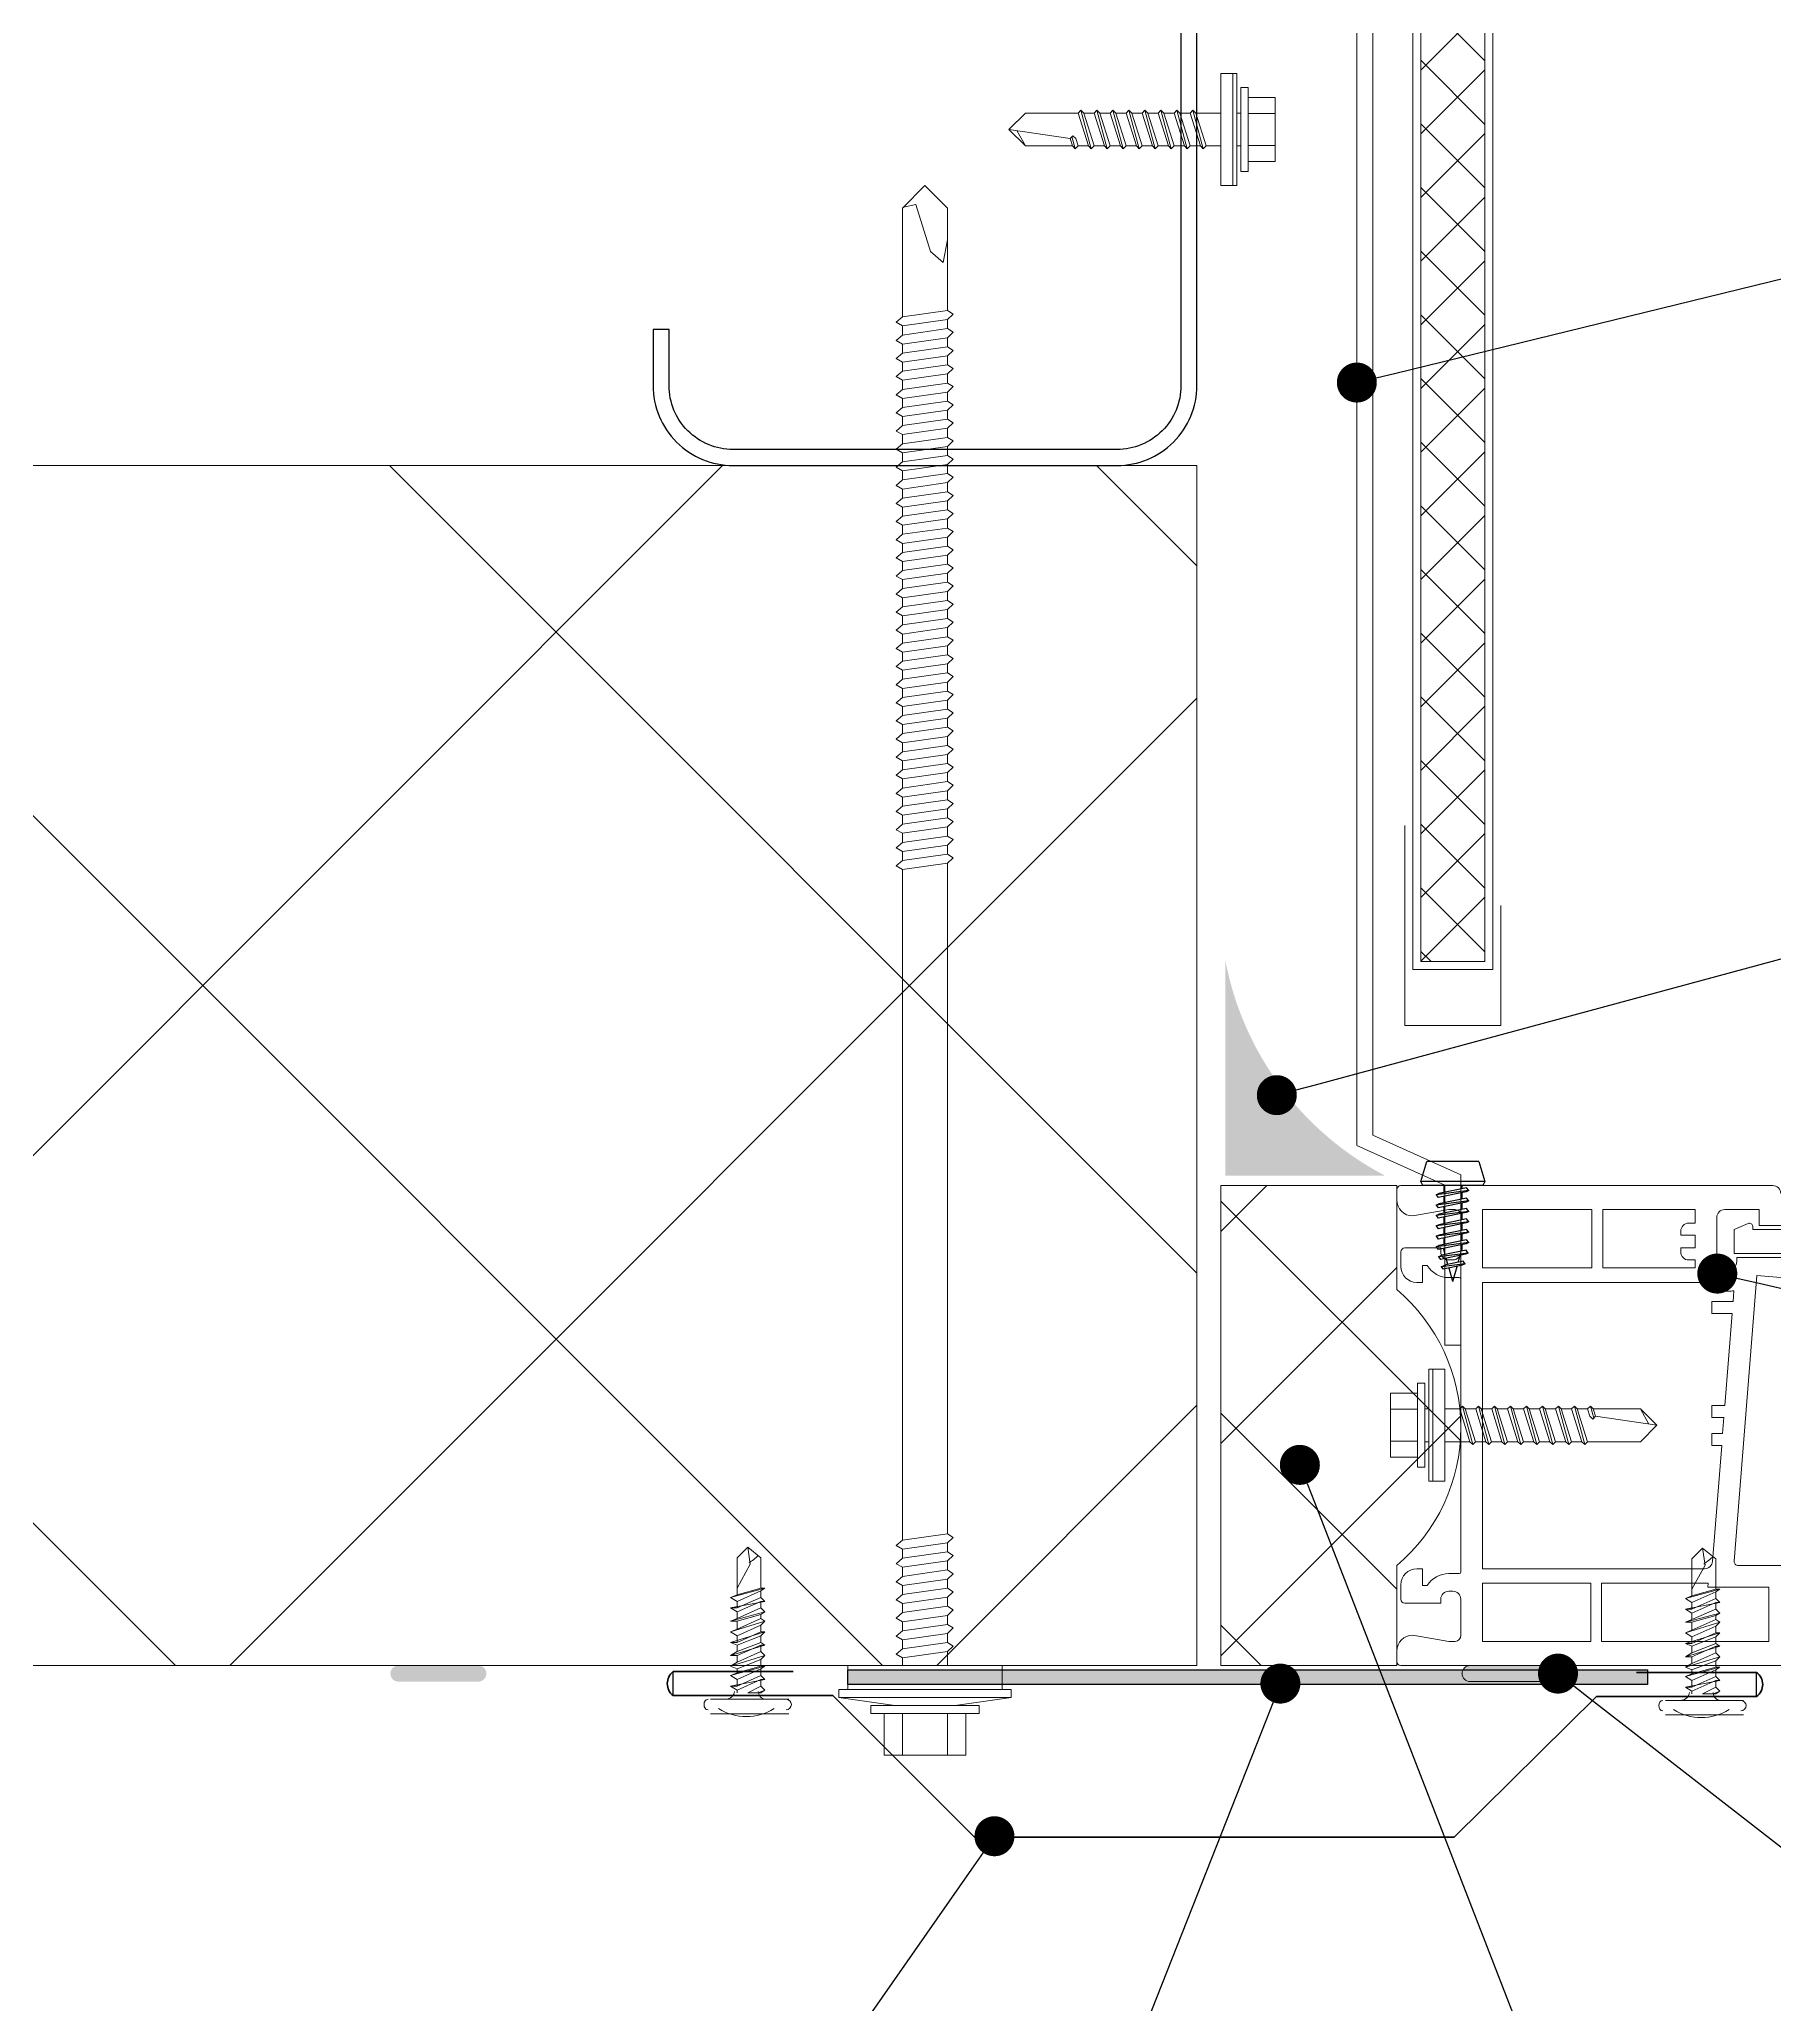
# Model space of a CAD drawing. Header units: millimetres. Extents: x -3689 to 2883575, y -702957 to -604547.
# Drawn here: x 2880672.8 to 2880889.8, y -672557.3 to -672311.7 of the extents above; entities that cross this region are included whole.
import ezdxf
from ezdxf import colors
from ezdxf.entities.mleader import LeaderData, LeaderLine
from ezdxf.math import Vec2, Vec3

# ---------------------------------------------------------------- set-up
doc = ezdxf.new("R2010")
doc.units = ezdxf.units.MM
doc.linetypes.add('DASHED2', pattern=[0.375, 0.25, -0.125])
for name, color, linetype in [('A-WALL-OPEN-TEXT-BRICK', 20, 'DASHED2'), ('A-WALL-PATT', 181, 'Continuous'), ('S-METL', 14, 'Continuous'), ('S-WALL-PATT', 181, 'Continuous')]:
    doc.layers.add(name, color=color, linetype=linetype)

# ---------------------------------------------------------------- blocks, each defined once
blk = doc.blocks.new('_Dot')
at = {"color": 0, "linetype": 'ByBlock', "lineweight": -2}
blk.add_line((-0.5, 0), (-1, 0), dxfattribs=at)
at = {"color": 0, "linetype": 'ByBlock', "const_width": 0.5}
blk.add_lwpolyline([(-0.25, 0, 1), (0.25, 0, 1)], format="xyb", close=True, dxfattribs=at)
blk = doc.blocks.new('PS1_160x68x17x2')
at = {"color": 0}
blk.add_lwpolyline([(-68, -63), (-68, -70, 0.414214), (-58, -80), (-10, -80, 0.414214), (0, -70), (0, 70, 0.414214), (-10, 80), (-58, 80, 0.414214), (-68, 70), (-68, 63), (-66, 63), (-66, 70, -0.414214), (-58, 78), (-10, 78, -0.414214), (-2, 70), (-2, -70, -0.414214), (-10, -78), (-58, -78, -0.414214), (-66, -70), (-66, -63)], format="xyb", close=True, dxfattribs=at)
blk = doc.blocks.new('scr_swp_150')
at = {"color": 0, "lineweight": 0, "ltscale": 10}
for p, q in [((-4, 10.76), (-5, 3.76)), ((-3, 10.76), (-4, 10.76)), ((-4, 10.76), (-4, -10.76)), ((-3, -10.76), (-3, 10.76)), ((0, 9.63), (-3, 9.63)), ((-3, 9.63), (-3, -9.63)), ((0, -9.63), (0, 9.63)), ((-6, 5.1), (-11.2, 5.1)), ((-11.2, 5.1), (-11.2, -5.1)), ((-5, 6.79), (-6, 6.79)), ((-6, 6.79), (-6, -6.79)), ((-6, -5.1), (-6, 5.1)), ((-5, -6.79), (-5, 6.79)), ((-6, 2.83), (-11.2, 2.83)), ((0.96, 2.83), (0, 2.83)), ((0.96, 2.83), (1.41, 3.62)), ((1.75, -2.83), (0.96, 2.83)), ((1.41, 3.62), (2.09, 2.83)), ((3.23, 2.83), (2.09, 2.83)), ((2.09, 2.83), (2.89, -2.83)), ((3.23, 2.83), (2.09, 2.83)), ((3.23, 2.83), (3.68, 3.62)), ((4.02, -2.83), (3.23, 2.83)), ((3.68, 3.62), (4.36, 2.83)), ((5.49, 2.83), (4.36, 2.83)), ((4.36, 2.83), (5.15, -2.83)), ((5.49, 2.83), (4.36, 2.83)), ((5.49, 2.83), (5.94, 3.62)), ((6.28, -2.83), (5.49, 2.83)), ((5.94, 3.62), (6.62, 2.83)), ((7.76, 2.83), (6.62, 2.83)), ((6.62, 2.83), (7.42, -2.83)), ((7.76, 2.83), (6.62, 2.83)), ((7.76, 2.83), (8.21, 3.62)), ((8.55, -2.83), (7.76, 2.83)), ((8.21, 3.62), (8.89, 2.83)), ((10.02, 2.83), (8.89, 2.83)), ((8.89, 2.83), (9.68, -2.83)), ((10.02, 2.83), (8.89, 2.83)), ((10.02, 2.83), (10.47, 3.62)), ((10.81, -2.83), (10.02, 2.83)), ((10.47, 3.62), (11.15, 2.83)), ((12.29, 2.83), (11.15, 2.83)), ((11.15, 2.83), (11.95, -2.83)), ((12.29, 2.83), (11.15, 2.83)), ((12.29, 2.83), (12.74, 3.62)), ((13.08, -2.83), (12.29, 2.83)), ((12.74, 3.62), (13.42, 2.83)), ((14.55, 2.83), (13.42, 2.83)), ((13.42, 2.83), (14.21, -2.83)), ((14.55, 2.83), (13.42, 2.83)), ((14.55, 2.83), (15, 3.62)), ((15.34, -2.83), (14.55, 2.83)), ((15, 3.62), (15.68, 2.83)), ((99.5, 2.83), (15.68, 2.83)), ((15.68, 2.83), (16.48, -2.83)), ((16.81, 2.83), (15.68, 2.83)), ((99.5, 2.83), (99.95, 3.62)), ((100.29, -2.83), (99.5, 2.83)), ((99.95, 3.62), (100.63, 2.83)), ((100.63, 2.83), (101.43, -2.83)), ((101.77, 2.83), (100.63, 2.83)), ((101.77, 2.83), (102.22, 3.62)), ((102.56, -2.83), (101.77, 2.83)), ((102.22, 3.62), (102.9, 2.83)), ((102.9, 2.83), (103.69, -2.83)), ((104.03, 2.83), (102.9, 2.83)), ((104.03, 2.83), (104.48, 3.62)), ((104.82, -2.83), (104.03, 2.83)), ((104.48, 3.62), (105.16, 2.83)), ((105.16, 2.83), (105.96, -2.83)), ((106.3, 2.83), (105.16, 2.83)), ((106.3, 2.83), (106.75, 3.62)), ((107.09, -2.83), (106.3, 2.83)), ((106.75, 3.62), (107.43, 2.83)), ((107.43, 2.83), (108.22, -2.83)), ((108.56, 2.83), (107.43, 2.83)), ((108.56, 2.83), (109.01, 3.62)), ((109.35, -2.83), (108.56, 2.83)), ((109.01, 3.62), (109.69, 2.83)), ((109.69, 2.83), (110.49, -2.83)), ((110.83, 2.83), (109.69, 2.83)), ((110.83, 2.83), (111.28, 3.62)), ((111.62, -2.83), (110.83, 2.83)), ((111.28, 3.62), (111.96, 2.83)), ((111.96, 2.83), (112.75, -2.83)), ((113.09, 2.83), (111.96, 2.83)), ((113.09, 2.83), (113.54, 3.62)), ((113.88, -2.83), (113.09, 2.83)), ((113.54, 3.62), (114.22, 2.83)), ((114.22, 2.83), (115.02, -2.83)), ((115.35, 2.83), (114.22, 2.83)), ((115.35, 2.83), (115.81, 3.62)), ((116.15, -2.83), (115.35, 2.83)), ((115.81, 3.62), (116.49, 2.83)), ((116.49, 2.83), (117.28, -2.83)), ((117.62, 2.83), (116.49, 2.83)), ((117.62, 2.83), (118.07, 3.62)), ((118.41, -2.83), (117.62, 2.83)), ((118.07, 3.62), (118.75, 2.83)), ((118.75, 2.83), (119.54, -2.83)), ((119.88, 2.83), (118.75, 2.83)), ((119.88, 2.83), (120.34, 3.62)), ((120.68, -2.83), (119.88, 2.83)), ((120.34, 3.62), (121.02, 2.83)), ((121.02, 2.83), (121.81, -2.83)), ((122.15, 2.83), (121.02, 2.83)), ((122.15, 2.83), (122.6, 3.62)), ((122.94, -2.83), (122.15, 2.83)), ((122.6, 3.62), (123.28, 2.83)), ((123.28, 2.83), (124.07, -2.83)), ((124.41, 2.83), (123.28, 2.83)), ((124.41, 2.83), (124.87, 3.62)), ((125.21, -2.83), (124.41, 2.83)), ((124.87, 3.62), (125.55, 2.83)), ((125.55, 2.83), (126.34, -2.83)), ((126.68, 2.83), (125.55, 2.83)), ((126.68, 2.83), (127.13, 3.62)), ((127.47, -2.83), (126.68, 2.83)), ((127.13, 3.62), (127.81, 2.83)), ((127.81, 2.83), (128.6, -2.83)), ((128.94, 2.83), (127.81, 2.83)), ((128.94, 2.83), (129.4, 3.62)), ((129.74, -2.83), (128.94, 2.83)), ((129.4, 3.62), (130.08, 2.83)), ((130.08, 2.83), (130.87, -2.83)), ((131.21, 2.83), (130.08, 2.83)), ((131.21, 2.83), (131.66, 3.62)), ((132, -2.83), (131.21, 2.83)), ((131.66, 3.62), (132.34, 2.83)), ((132.34, 2.83), (133.13, -2.83)), ((133.47, 2.83), (132.34, 2.83)), ((133.47, 2.83), (133.93, 3.62)), ((134.27, -2.83), (133.47, 2.83)), ((133.93, 3.62), (134.61, 2.83)), ((134.61, 2.83), (135.4, -2.83)), ((135.74, 2.83), (134.61, 2.83)), ((135.74, 2.83), (136.19, 3.62)), ((136.53, -2.83), (135.74, 2.83)), ((136.19, 3.62), (136.87, 2.83)), ((136.87, 2.83), (137.66, -2.83)), ((138, 2.83), (136.87, 2.83)), ((138, 2.83), (138.46, 3.62)), ((138.8, -2.83), (138, 2.83)), ((138.46, 3.62), (139.14, 2.83)), ((139.14, 2.83), (139.93, -2.83)), ((140.27, 2.83), (139.14, 2.83)), ((140.27, 2.83), (140.72, 3.62)), ((141.06, -2.83), (140.27, 2.83)), ((140.72, 3.62), (141.4, 2.83)), ((141.4, 2.83), (142.19, -2.83)), ((142.53, 2.83), (141.4, 2.83)), ((142.53, 2.83), (142.99, 3.62)), ((143.33, -2.83), (142.53, 2.83)), ((142.99, 3.62), (143.67, 2.83)), ((143.67, 2.83), (144.46, -2.83)), ((144.8, 2.83), (143.67, 2.83)), ((144.8, 2.83), (145.25, 3.62)), ((145.59, -2.83), (144.8, 2.83)), ((145.25, 3.62), (145.93, 2.83)), ((145.93, 2.83), (146.72, -2.83)), ((147.06, 2.83), (145.93, 2.83)), ((147.06, 2.83), (147.52, 3.62)), ((147.86, -2.83), (147.06, 2.83)), ((147.52, 3.62), (148.2, 2.83)), ((148.2, 2.83), (148.99, -2.83)), ((149.33, 2.83), (148.2, 2.83)), ((149.33, 2.83), (149.78, 3.62)), ((150.12, -2.83), (149.33, 2.83)), ((149.78, 3.62), (150.46, 2.83)), ((150.46, 2.83), (151.25, -2.83)), ((151.59, 2.83), (150.46, 2.83)), ((151.59, 2.83), (152.05, 3.62)), ((152.39, -2.83), (151.59, 2.83)), ((152.05, 3.62), (152.73, 2.83)), ((152.73, 2.83), (153.52, -2.83)), ((153.86, 2.83), (152.73, 2.83)), ((153.86, 2.83), (154.31, 3.62)), ((154.65, -2.83), (153.86, 2.83)), ((154.31, 3.62), (154.99, 2.83)), ((154.99, 2.83), (155.78, -2.83)), ((156.12, 2.83), (154.99, 2.83)), ((156.12, 2.83), (156.58, 3.62)), ((156.92, -2.83), (156.12, 2.83)), ((156.58, 3.62), (157.26, 2.83)), ((157.26, 2.83), (158.05, -2.83)), ((158.39, 2.83), (157.26, 2.83)), ((158.39, 2.83), (158.84, 3.62)), ((159.18, -2.83), (158.39, 2.83)), ((158.84, 3.62), (159.52, 2.83)), ((159.52, 2.83), (160.31, -2.83)), ((160.65, 2.83), (159.52, 2.83)), ((160.65, 2.83), (161.11, 3.62)), ((161.45, -2.83), (160.65, 2.83)), ((161.11, 3.62), (161.78, 2.83)), ((161.78, 2.83), (162.58, -2.83)), ((162.92, 2.83), (161.78, 2.83)), ((162.92, 2.83), (163.37, 3.62)), ((163.71, -2.83), (162.92, 2.83)), ((163.37, 3.62), (164.05, 2.83)), ((164.05, 2.83), (164.84, -2.83)), ((165.18, 2.83), (164.05, 2.83)), ((165.18, 2.83), (165.64, 3.62)), ((165.98, -2.83), (165.18, 2.83)), ((165.64, 3.62), (166.31, 2.83)), ((166.31, 2.83), (167.11, -2.83)), ((167.45, 2.83), (166.31, 2.83)), ((167.45, 2.83), (167.9, 3.62)), ((168.24, -2.83), (167.45, 2.83)), ((167.9, 3.62), (168.58, 2.83)), ((168.58, 2.83), (182.17, 2.83)), ((168.58, 2.83), (169.37, -2.83)), ((182.17, 2.83), (185, 0)), ((182.62, 1.13), (182.31, 2.69)), ((176.73, -0.68), (182.62, 1.13)), ((185, 0), (182.17, -2.83)), ((175.37, -2.26), (176.73, -0.68)), ((178.21, -2.83), (175.37, -2.26)), ((-6, -2.83), (-11.2, -2.83)), ((-5, -3.76), (-4, -10.76)), ((1.75, -2.83), (0, -2.83)), ((2.43, -3.51), (1.75, -2.83)), ((2.89, -2.83), (2.43, -3.51)), ((4.02, -2.83), (2.89, -2.83)), ((4.02, -2.83), (2.89, -2.83)), ((4.7, -3.51), (4.02, -2.83)), ((5.15, -2.83), (4.7, -3.51)), ((6.28, -2.83), (5.15, -2.83)), ((6.28, -2.83), (5.15, -2.83)), ((6.96, -3.51), (6.28, -2.83)), ((7.42, -2.83), (6.96, -3.51)), ((8.55, -2.83), (7.42, -2.83)), ((8.55, -2.83), (7.42, -2.83)), ((9.23, -3.51), (8.55, -2.83)), ((9.68, -2.83), (9.23, -3.51)), ((10.81, -2.83), (9.68, -2.83)), ((10.81, -2.83), (9.68, -2.83)), ((11.49, -3.51), (10.81, -2.83)), ((11.95, -2.83), (11.49, -3.51)), ((13.08, -2.83), (11.95, -2.83)), ((13.08, -2.83), (11.95, -2.83)), ((13.76, -3.51), (13.08, -2.83)), ((14.21, -2.83), (13.76, -3.51)), ((15.34, -2.83), (14.21, -2.83)), ((15.34, -2.83), (14.21, -2.83)), ((16.02, -3.51), (15.34, -2.83)), ((16.48, -2.83), (16.02, -3.51)), ((100.29, -2.83), (16.48, -2.83)), ((100.97, -3.51), (100.29, -2.83)), ((101.43, -2.83), (100.97, -3.51)), ((102.56, -2.83), (101.43, -2.83)), ((103.24, -3.51), (102.56, -2.83)), ((103.69, -2.83), (103.24, -3.51)), ((104.82, -2.83), (103.69, -2.83)), ((105.5, -3.51), (104.82, -2.83)), ((105.96, -2.83), (105.5, -3.51)), ((107.09, -2.83), (105.96, -2.83)), ((107.77, -3.51), (107.09, -2.83)), ((108.22, -2.83), (107.77, -3.51)), ((109.35, -2.83), (108.22, -2.83)), ((110.03, -3.51), (109.35, -2.83)), ((110.49, -2.83), (110.03, -3.51)), ((111.62, -2.83), (110.49, -2.83)), ((112.3, -3.51), (111.62, -2.83)), ((112.75, -2.83), (112.3, -3.51)), ((113.88, -2.83), (112.75, -2.83)), ((114.56, -3.51), (113.88, -2.83)), ((115.02, -2.83), (114.56, -3.51)), ((116.15, -2.83), (115.02, -2.83)), ((116.83, -3.51), (116.15, -2.83)), ((117.28, -2.83), (116.83, -3.51)), ((118.41, -2.83), (117.28, -2.83)), ((119.09, -3.51), (118.41, -2.83)), ((119.54, -2.83), (119.09, -3.51)), ((120.68, -2.83), (119.54, -2.83)), ((121.36, -3.51), (120.68, -2.83)), ((121.81, -2.83), (121.36, -3.51)), ((122.94, -2.83), (121.81, -2.83)), ((123.62, -3.51), (122.94, -2.83)), ((124.07, -2.83), (123.62, -3.51)), ((125.21, -2.83), (124.07, -2.83)), ((125.89, -3.51), (125.21, -2.83)), ((126.34, -2.83), (125.89, -3.51)), ((127.47, -2.83), (126.34, -2.83)), ((128.15, -3.51), (127.47, -2.83)), ((128.6, -2.83), (128.15, -3.51)), ((129.74, -2.83), (128.6, -2.83)), ((130.42, -3.51), (129.74, -2.83)), ((130.87, -2.83), (130.42, -3.51)), ((132, -2.83), (130.87, -2.83)), ((132.68, -3.51), (132, -2.83)), ((133.13, -2.83), (132.68, -3.51)), ((134.27, -2.83), (133.13, -2.83)), ((134.95, -3.51), (134.27, -2.83)), ((135.4, -2.83), (134.95, -3.51)), ((136.53, -2.83), (135.4, -2.83)), ((137.21, -3.51), (136.53, -2.83)), ((137.66, -2.83), (137.21, -3.51)), ((138.8, -2.83), (137.66, -2.83)), ((139.48, -3.51), (138.8, -2.83)), ((139.93, -2.83), (139.48, -3.51)), ((141.06, -2.83), (139.93, -2.83)), ((141.74, -3.51), (141.06, -2.83)), ((142.19, -2.83), (141.74, -3.51)), ((143.33, -2.83), (142.19, -2.83)), ((144.01, -3.51), (143.33, -2.83)), ((144.46, -2.83), (144.01, -3.51)), ((145.59, -2.83), (144.46, -2.83)), ((146.27, -3.51), (145.59, -2.83)), ((146.72, -2.83), (146.27, -3.51)), ((147.86, -2.83), (146.72, -2.83)), ((148.54, -3.51), (147.86, -2.83)), ((148.99, -2.83), (148.54, -3.51)), ((150.12, -2.83), (148.99, -2.83)), ((150.8, -3.51), (150.12, -2.83)), ((151.25, -2.83), (150.8, -3.51)), ((152.39, -2.83), (151.25, -2.83)), ((153.07, -3.51), (152.39, -2.83)), ((153.52, -2.83), (153.07, -3.51)), ((154.65, -2.83), (153.52, -2.83)), ((155.33, -3.51), (154.65, -2.83)), ((155.78, -2.83), (155.33, -3.51)), ((156.92, -2.83), (155.78, -2.83)), ((157.59, -3.51), (156.92, -2.83)), ((158.05, -2.83), (157.59, -3.51)), ((159.18, -2.83), (158.05, -2.83)), ((159.86, -3.51), (159.18, -2.83)), ((160.31, -2.83), (159.86, -3.51)), ((161.45, -2.83), (160.31, -2.83)), ((162.12, -3.51), (161.45, -2.83)), ((162.58, -2.83), (162.12, -3.51)), ((163.71, -2.83), (162.58, -2.83)), ((164.39, -3.51), (163.71, -2.83)), ((164.84, -2.83), (164.39, -3.51)), ((165.98, -2.83), (164.84, -2.83)), ((166.65, -3.51), (165.98, -2.83)), ((167.11, -2.83), (166.65, -3.51)), ((168.24, -2.83), (167.11, -2.83)), ((168.92, -3.51), (168.24, -2.83)), ((169.37, -2.83), (168.92, -3.51)), ((182.17, -2.83), (169.37, -2.83)), ((-11.2, -5.1), (-6, -5.1)), ((-6, -6.79), (-5, -6.79)), ((-3, -9.63), (0, -9.63)), ((-4, -10.76), (-3, -10.76))]:
    blk.add_line(p, q, dxfattribs=at)
blk = doc.blocks.new('29-4.8-drill')
at = {"color": 0, "lineweight": 0, "ltscale": 100}
for p, q in [((-3.4, 5.25), (-2.5, 5.25)), ((-3.4, -5.25), (-3.4, 5.25)), ((-2.5, 5.25), (-2.5, -5.25)), ((-2, 7), (-1.5, 7)), ((-2, -7), (-2, 7)), ((-1.5, 7), (-1.5, -7)), ((-1.5, 7), (0, 7)), ((-1.5, -7), (-1.5, 7)), ((0, 7), (0, -7)), ((-6.8, 4), (-3.4, 4)), ((-6.8, -4), (-6.8, 4)), ((-3.4, 4), (-3.4, -4)), ((-6.8, 2), (-3.4, 2)), ((-2.5, -2.05), (-2.5, 2.05)), ((-2.5, 2.05), (-2, 2.05)), ((0, 2.05), (1.86, 2.05)), ((2.21, 2.4), (1.86, 2.05)), ((1.86, 2.05), (3.15, -2.05)), ((2.21, 2.4), (3.5, -2.4)), ((2.21, 2.4), (2.56, 2.05)), ((2.56, 2.05), (3.86, 2.05)), ((2.56, 2.05), (3.85, -2.05)), ((4.21, 2.4), (3.86, 2.05)), ((3.86, 2.05), (5.15, -2.05)), ((4.21, 2.4), (5.5, -2.4)), ((4.21, 2.4), (4.56, 2.05)), ((4.56, 2.05), (5.86, 2.05)), ((4.56, 2.05), (5.85, -2.05)), ((6.21, 2.4), (5.86, 2.05)), ((5.86, 2.05), (7.15, -2.05)), ((6.21, 2.4), (7.5, -2.4)), ((6.21, 2.4), (6.56, 2.05)), ((6.56, 2.05), (7.86, 2.05)), ((6.56, 2.05), (7.85, -2.05)), ((8.21, 2.4), (7.86, 2.05)), ((7.86, 2.05), (9.15, -2.05)), ((8.21, 2.4), (9.5, -2.4)), ((8.21, 2.4), (8.56, 2.05)), ((8.56, 2.05), (9.86, 2.05)), ((8.56, 2.05), (9.85, -2.05)), ((10.21, 2.4), (9.86, 2.05)), ((9.86, 2.05), (11.15, -2.05)), ((10.21, 2.4), (11.5, -2.4)), ((10.21, 2.4), (10.56, 2.05)), ((10.56, 2.05), (11.86, 2.05)), ((10.56, 2.05), (11.85, -2.05)), ((12.21, 2.4), (11.86, 2.05)), ((11.86, 2.05), (13.15, -2.05)), ((12.21, 2.4), (13.5, -2.4)), ((12.21, 2.4), (12.56, 2.05)), ((12.56, 2.05), (13.86, 2.05)), ((12.56, 2.05), (13.85, -2.05)), ((14.21, 2.4), (13.86, 2.05)), ((13.86, 2.05), (15.15, -2.05)), ((14.21, 2.4), (15.5, -2.4)), ((14.21, 2.4), (14.56, 2.05)), ((14.56, 2.05), (15.86, 2.05)), ((14.56, 2.05), (15.85, -2.05)), ((16.21, 2.4), (15.86, 2.05)), ((15.86, 2.05), (17.15, -2.05)), ((16.21, 2.4), (17.5, -2.4)), ((16.21, 2.4), (16.56, 2.05)), ((16.56, 2.05), (17.86, 2.05)), ((16.56, 2.05), (17.85, -2.05)), ((18.21, 2.4), (17.86, 2.05)), ((17.86, 2.05), (18.15, 1.13)), ((18.5, 0.78), (18.15, 1.13)), ((18.21, 2.4), (18.62, 0.89)), ((18.21, 2.4), (18.56, 2.05)), ((18.5, 0.78), (18.85, 1.13)), ((18.56, 2.05), (24.45, 2.05)), ((18.56, 2.05), (18.85, 1.13)), ((18.85, 1.13), (26.5, 0)), ((26.5, 0), (24.45, 2.05)), ((24.45, 2.05), (25.52, 0.14)), ((-6.8, -2), (-3.4, -2)), ((-2, -2.05), (-2.5, -2.05)), ((3.15, -2.05), (0, -2.05)), ((3.5, -2.4), (3.15, -2.05)), ((3.5, -2.4), (3.85, -2.05)), ((5.15, -2.05), (3.85, -2.05)), ((5.5, -2.4), (5.15, -2.05)), ((5.5, -2.4), (5.85, -2.05)), ((7.15, -2.05), (5.85, -2.05)), ((7.5, -2.4), (7.15, -2.05)), ((7.5, -2.4), (7.85, -2.05)), ((9.15, -2.05), (7.85, -2.05)), ((9.5, -2.4), (9.15, -2.05)), ((9.5, -2.4), (9.85, -2.05)), ((11.15, -2.05), (9.85, -2.05)), ((11.5, -2.4), (11.15, -2.05)), ((11.5, -2.4), (11.85, -2.05)), ((13.15, -2.05), (11.85, -2.05)), ((13.5, -2.4), (13.15, -2.05)), ((13.5, -2.4), (13.85, -2.05)), ((15.15, -2.05), (13.85, -2.05)), ((15.5, -2.4), (15.15, -2.05)), ((15.5, -2.4), (15.85, -2.05)), ((17.15, -2.05), (15.85, -2.05)), ((17.5, -2.4), (17.15, -2.05)), ((17.5, -2.4), (17.85, -2.05)), ((24.45, -2.05), (17.85, -2.05)), ((26.5, 0), (24.45, -2.05)), ((-3.4, -4), (-6.8, -4)), ((-2.5, -5.25), (-3.4, -5.25)), ((-1.5, -7), (-2, -7)), ((0, -7), (-1.5, -7))]:
    blk.add_line(p, q, dxfattribs=at)
blk = doc.blocks.new('LN9')
at = {"color": 0}
for p, q in [((0, 3.25), (2.5, 3.999999)), ((0, 3.25), (0, -3.25)), ((2.5, 4), (2.5, -4)), ((2.5, 4), (3, 3.75)), ((3, 3.75), (3, -3.75)), ((3, 1.124999), (3.400093, 1.124999)), ((3.626704, 2), (3.276088, 1.725193)), ((3.276088, 1.725192), (3.995472, -1.756669)), ((3.626703, 1.999999), (3.769343, 1.665405)), ((3.626704, 1.999999), (4.138113, -2.091264)), ((3.769343, 1.665404), (4.488727, -1.816458)), ((3.880995, 1.124999), (4.700092, 1.124999)), ((4.576087, 1.725192), (5.295471, -1.756668)), ((4.926703, 2), (4.576088, 1.725193)), ((4.926703, 1.999999), (5.069342, 1.665404)), ((4.926704, 1.999998), (5.438113, -2.091264)), ((5.069342, 1.665404), (5.788726, -1.816457)), ((5.180994, 1.124999), (6.000092, 1.124999)), ((5.876086, 1.725192), (6.59547, -1.756668)), ((6.226703, 2), (5.876088, 1.725193)), ((6.226703, 1.999999), (6.369342, 1.665404)), ((6.226704, 1.999997), (6.738112, -2.091264)), ((6.369341, 1.665404), (7.088725, -1.816457)), ((6.480993, 1.124999), (7.300091, 1.124999)), ((7.176086, 1.725191), (7.89547, -1.756667)), ((7.526703, 2.000001), (7.176088, 1.725193)), ((7.526703, 1.999999), (7.669342, 1.665404)), ((7.526703, 1.999996), (8.038112, -2.091264)), ((7.66934, 1.665403), (8.388724, -1.816457)), ((7.780993, 1.124999), (8.60009, 1.124999)), ((8.476085, 1.725191), (9.195469, -1.756667)), ((8.826703, 2.000001), (8.476088, 1.725194)), ((8.826702, 2), (8.969342, 1.665405)), ((8.826703, 1.999996), (9.338111, -2.091264)), ((8.96934, 1.665403), (9.688723, -1.816456)), ((9.080992, 1.124999), (9.90009, 1.124999)), ((9.776084, 1.725191), (10.495468, -1.756666)), ((10.126703, 2.000001), (9.776088, 1.725194)), ((10.126702, 2), (10.269341, 1.665405)), ((10.126703, 1.999996), (10.638111, -2.091264)), ((10.269339, 1.665403), (10.988723, -1.816456)), ((10.380991, 1.124999), (11, 1.124999)), ((11.212433, 1.065252), (10.999999, 1.124999)), ((11.434487, 1.937717), (11.088243, 1.666336)), ((11.088243, 1.666337), (11.71466, -1.365558)), ((11.434487, 1.937716), (11.902465, -1.806097)), ((11.434489, 1.937713), (11.586981, 1.580008)), ((11.586982, 1.580008), (12.233047, -1.546987)), ((12.592634, 0.677071), (11.723002, 0.921655)), ((12.462226, 1.308252), (12.914576, -0.881149)), ((12.781856, 1.558772), (12.462227, 1.308251)), ((12.781854, 1.558773), (12.994357, 1.060298)), ((12.781855, 1.55877), (13.158313, -1.45289)), ((12.994358, 1.060298), (13.464089, -1.213228)), ((14.999999, 0), (13.103203, 0.533473)), ((14.999999, 0), (13.311537, -0.474879)), ((3, -1.125), (3.864964, -1.125)), ((4.138112, -2.091265), (3.995472, -1.756669)), ((4.138112, -2.091265), (4.488728, -1.816457)), ((4.345865, -1.125), (5.164963, -1.125)), ((5.438112, -2.091264), (5.295472, -1.756668)), ((5.438111, -2.091264), (5.788727, -1.816457)), ((5.645864, -1.125), (6.464962, -1.125)), ((6.738112, -2.091264), (6.595472, -1.756668)), ((6.73811, -2.091264), (7.088726, -1.816456)), ((6.945864, -1.125), (7.764961, -1.125)), ((8.038111, -2.091264), (7.895471, -1.756668)), ((8.038109, -2.091263), (8.388725, -1.816456)), ((8.245863, -1.125), (9.06496, -1.125)), ((9.338111, -2.091263), (9.195471, -1.756667)), ((9.338108, -2.091263), (9.688724, -1.816455)), ((9.545862, -1.125), (10.364961, -1.125)), ((10.63811, -2.091263), (10.49547, -1.756667)), ((10.638108, -2.091262), (10.988724, -1.816455)), ((10.845861, -1.125), (10.999995, -1.125)), ((11.628441, -0.94825), (10.999995, -1.125)), ((11.902464, -1.806095), (11.714661, -1.365558)), ((11.90246, -1.806096), (12.233045, -1.546988)), ((12.857047, -0.602705), (12.082931, -0.820425)), ((13.158314, -1.452892), (12.914577, -0.881149)), ((13.15831, -1.452892), (13.464087, -1.213229)), ((2.5, -3.999999), (0, -3.25)), ((3, -3.75), (2.5, -4))]:
    blk.add_line(p, q, dxfattribs=at)
blk = doc.blocks.new('саморез клоп')
at = {"color": 7, "linetype": 'Continuous', "lineweight": 20, "true_color": 0x000007}
for points in [[(2808568.04, -602234.57), (2808568.04, -602224.81), (2808568.04, -602224.81)], [(2808569.86, -602224.81), (2808569.86, -602234.57), (2808569.86, -602234.57)], [(2808571.51, -602228.12), (2808571.51, -602227.29), (2808571.02, -602228.12), (2808572.34, -602231.1)], [(2808571.51, -602227.29), (2808572.34, -602231.59), (2808572.34, -602231.59)], [(2808573.17, -602228.12), (2808572.84, -602227.29), (2808572.34, -602228.12), (2808573.66, -602231.1)], [(2808572.84, -602227.29), (2808574, -602231.59), (2808574, -602231.59)], [(2808574.49, -602228.12), (2808574, -602227.29), (2808573.66, -602228.12), (2808574.82, -602231.1)], [(2808574, -602227.29), (2808575.32, -602231.59), (2808575.32, -602231.59)], [(2808575.32, -602227.29), (2808576.64, -602231.59), (2808576.64, -602231.59)], [(2808575.82, -602228.12), (2808575.32, -602227.29), (2808575.32, -602228.12), (2808576.64, -602231.1)], [(2808576.97, -602228.12), (2808576.97, -602227.29), (2808576.64, -602228.12), (2808577.8, -602231.1)], [(2808576.97, -602227.29), (2808578.3, -602231.59), (2808578.3, -602231.59)], [(2808578.63, -602228.12), (2808578.3, -602227.29), (2808577.8, -602228.12), (2808579.13, -602231.1)], [(2808578.3, -602227.29), (2808579.62, -602231.59), (2808579.62, -602231.59)], [(2808579.62, -602227.29), (2808580.78, -602231.59), (2808580.78, -602231.59)], [(2808579.95, -602228.12), (2808579.62, -602227.29), (2808579.62, -602228.12), (2808580.45, -602231.1)], [(2808582.1, -602228.12), (2808581.28, -602228.12), (2808581.28, -602227.29), (2808580.78, -602228.12), (2808582.1, -602231.1), (2808581.28, -602231.1)], [(2808581.28, -602227.29), (2808582.1, -602231.59), (2808582.1, -602231.59)], [(2808582.93, -602228.12), (2808582.6, -602227.29), (2808582.1, -602228.12), (2808583.43, -602231.1), (2808582.6, -602231.1)], [(2808582.6, -602227.29), (2808583.76, -602231.59), (2808583.76, -602231.59)], [(2808571.02, -602228.12), (2808570.69, -602228.12), (2808570.69, -602228.12)], [(2808570.69, -602231.1), (2808571.02, -602231.59), (2808571.51, -602231.1), (2808570.69, -602229.44)], [(2808570.69, -602231.1), (2808570.69, -602229.44), (2808570.69, -602229.44)], [(2808572.34, -602231.1), (2808572.34, -602231.59), (2808572.84, -602231.1), (2808571.51, -602228.12)], [(2808572.34, -602228.12), (2808571.51, -602228.12), (2808571.51, -602228.12)], [(2808573.66, -602228.12), (2808573.17, -602228.12), (2808573.17, -602228.12)], [(2808573.66, -602231.1), (2808574, -602231.59), (2808574, -602231.1), (2808573.17, -602228.12)], [(2808575.32, -602228.12), (2808574.49, -602228.12), (2808574.49, -602228.12)], [(2808574.82, -602231.1), (2808575.32, -602231.59), (2808575.82, -602231.1), (2808574.49, -602228.12)], [(2808576.64, -602228.12), (2808575.82, -602228.12), (2808575.82, -602228.12)], [(2808576.64, -602231.1), (2808576.64, -602231.59), (2808576.97, -602231.1), (2808575.82, -602228.12)], [(2808577.8, -602228.12), (2808576.97, -602228.12), (2808576.97, -602228.12)], [(2808577.8, -602231.1), (2808578.3, -602231.59), (2808578.3, -602231.1), (2808576.97, -602228.12)], [(2808579.62, -602228.12), (2808578.63, -602228.12), (2808578.63, -602228.12)], [(2808579.13, -602231.1), (2808579.62, -602231.59), (2808579.95, -602231.1), (2808578.63, -602228.12)], [(2808580.45, -602231.1), (2808580.78, -602231.59), (2808581.28, -602231.1), (2808579.95, -602228.12)], [(2808580.78, -602228.12), (2808579.95, -602228.12), (2808579.95, -602228.12)], [(2808582.1, -602231.1), (2808582.1, -602231.59), (2808582.6, -602231.1), (2808581.28, -602228.12)], [(2808583.76, -602231.1), (2808587.56, -602231.1), (2808588.89, -602229.44), (2808587.56, -602228.12), (2808582.93, -602228.12)], [(2808583.43, -602231.1), (2808583.76, -602231.59), (2808583.76, -602231.1), (2808582.93, -602228.12)], [(2808588.89, -602229.44), (2808586.74, -602229.77), (2808583.76, -602228.12)], [(2808570.69, -602230.77), (2808571.02, -602231.59), (2808571.02, -602231.59)], [(2808572.34, -602231.1), (2808571.51, -602231.1), (2808571.51, -602231.1)], [(2808573.66, -602231.1), (2808572.84, -602231.1), (2808572.84, -602231.1)], [(2808574.82, -602231.1), (2808574, -602231.1), (2808574, -602231.1)], [(2808576.64, -602231.1), (2808575.82, -602231.1), (2808575.82, -602231.1)], [(2808577.8, -602231.1), (2808576.97, -602231.1), (2808576.97, -602231.1)], [(2808579.13, -602231.1), (2808578.3, -602231.1), (2808578.3, -602231.1)], [(2808580.45, -602231.1), (2808579.95, -602231.1), (2808579.95, -602231.1)]]:
    blk.add_lwpolyline(points, dxfattribs=at)
for points in [[(2808569.86, -602224.48), (2808569.86, -602224.15), (2808569.53, -602223.98), (2808569.2, -602223.98), (2808569.2, -602223.98), (2808568.87, -602223.98), (2808568.54, -602224.15), (2808568.54, -602224.48)], [(2808568.54, -602234.24), (2808568.54, -602234.57), (2808568.87, -602234.9), (2808569.2, -602234.9), (2808569.2, -602234.9), (2808569.53, -602234.9), (2808569.86, -602234.57), (2808569.86, -602234.24)]]:
    blk.add_open_spline(points, degree=3, knots=[0, 0, 0, 0, 0.125, 0.125, 0.125, 0.125001, 1, 1, 1, 1], dxfattribs=at)
for points in [[(2808568.7, -602225.8), (2808567.38, -602227.95), (2808567.38, -602230.6), (2808568.7, -602232.75)], [(2808569.86, -602226.63), (2808569.86, -602227.29), (2808570.36, -602227.79), (2808570.85, -602227.79)], [(2808586.9, -602229.61), (2808587.23, -602229.94), (2808587.4, -602230.44), (2808587.89, -602230.77)], [(2808570.85, -602230.77), (2808570.36, -602230.77), (2808569.86, -602231.1), (2808569.86, -602231.76)]]:
    blk.add_open_spline(points, degree=3, dxfattribs=at)

msp = doc.modelspace()

# ---------------------------------------------------------------- hatches: boundary and pattern name
at = {"lineweight": 0}
h = msp.add_hatch(dxfattribs=at)
h.set_pattern_fill('ANSI37', color=14, scale=45)
h.set_pattern_definition([(45, (2803456.3923, -838044.384), (-3.97747564, 3.97747564), []), (135, (2803456.3923, -838044.384), (-3.97747564, -3.97747564), [])])
h.paths.add_polyline_path([(2880845.5193, -672426.9279), (2880853.5193, -672426.9279), (2880853.5193, -672178.9279), (2880845.5193, -672178.9279)])
at = {"layer": 'A-WALL-PATT', "lineweight": 0}
h = msp.add_hatch(color=256, dxfattribs=at)
h.dxf.hatch_style = 1
edge = h.paths.add_edge_path()
edge.add_line((2880717.6731, -672516.9279), (2880727.6731, -672516.9279))
edge.add_arc((2880727.6731, -672515.9279), 1, 270, 450)
edge.add_line((2880727.6731, -672514.9279), (2880717.6731, -672514.9279))
edge.add_arc((2880717.6731, -672515.9279), 1, 90, 270)
h = msp.add_hatch(color=256, dxfattribs=at)
h.dxf.hatch_style = 1
h.paths.add_polyline_path([(2880873.9179, -672515.4075), (2880873.9179, -672517.2309), (2880773.8965, -672517.2309), (2880773.8965, -672515.4075)])
h = msp.add_hatch(color=256, dxfattribs=at)
h.dxf.hatch_style = 1
edge = h.paths.add_edge_path()
edge.add_line((2880851.6731, -672516.928), (2880861.6731, -672516.928))
edge.add_arc((2880861.6731, -672515.928), 1, 270, 450)
edge.add_line((2880861.6731, -672514.928), (2880851.6731, -672514.928))
edge.add_arc((2880851.6731, -672515.928), 1, 90, 270)
at = {"layer": 'S-WALL-PATT', "lineweight": 0}
h = msp.add_hatch(dxfattribs=at)
h.set_pattern_fill('ANSI37', scale=500)
h.set_pattern_definition([(45, (2791288.34, -850134.75), (-44.194174, 44.194174), []), (135, (2791288.34, -850134.75), (-44.194174, -44.194174), [])])
h.paths.add_polyline_path([(2880452.882, -672364.9279, 0.10638719), (2880485.1635, -672514.9279), (2880817.5193, -672514.9279), (2880817.5193, -672364.9279)])
h = msp.add_hatch(color=256, dxfattribs=at)
h.dxf.hatch_style = 1
edge = h.paths.add_edge_path()
edge.add_line((2880821.0613, -672426.6984), (2880821.0613, -672453.6984))
edge.add_line((2880821.0613, -672453.6984), (2880841.0613, -672453.6984))
edge.add_arc((2880858.8325, -672419.6271), 38.4275, 190.603804, 242.453906, ccw=False)
h = msp.add_hatch(dxfattribs=at)
h.set_pattern_fill('ANSI37', color=256, scale=150)
h.set_pattern_definition([(45, (2863732.52, -681726.29), (-13.258252, 13.258252), []), (135, (2863732.52, -681726.29), (-13.258252, -13.258252), [])])
edge = h.paths.add_edge_path()
edge.add_line((2880842.5193, -672454.9279), (2880820.5193, -672454.9279))
edge.add_line((2880820.5193, -672454.9279), (2880820.5193, -672514.9279))
edge.add_line((2880820.5193, -672514.9279), (2880842.5193, -672514.9279))
edge.add_line((2880842.5193, -672514.9279), (2880842.5193, -672502.4279))
edge.add_arc((2880827.9216, -672485.1779), 22.5977, 310.239266, 409.760734)
edge.add_line((2880842.5193, -672467.9279), (2880842.5193, -672454.9279))

# ---------------------------------------------------------------- linework, layer by layer
at = {"color": 14, "lineweight": 0}
for points in [[(2880844.5193, -672427.9279), (2880854.5193, -672427.9279), (2880854.5193, -672177.9279), (2880844.5193, -672177.9279)], [(2880845.5193, -672426.9279), (2880853.5193, -672426.9279), (2880853.5193, -672178.9279), (2880845.5193, -672178.9279)], [(2880866.9193, -672465.2279), (2880866.9193, -672457.9279), (2880853.2193, -672457.9279), (2880853.2193, -672465.2279)], [(2880853.2193, -672511.9279), (2880853.2193, -672504.6279), (2880866.7693, -672504.6279), (2880866.7693, -672511.9279)], [(2880881.4149, -672505.1279), (2880881.4432, -672504.6279), (2880868.1193, -672504.6279), (2880868.1193, -672511.9279), (2880889.0193, -672511.9279), (2880889.0193, -672505.1279)]]:
    msp.add_lwpolyline(points, close=True, dxfattribs=at)
for points in [[(2880843.5193, -672409.9278), (2880843.5193, -672434.9278), (2880855.5193, -672434.9278), (2880855.5193, -672419.9278)], [(2880887.0154, -672460.4279), (2880887.0154, -672460.4279), (2880890.7154, -672460.4279)], [(2880867.5193, -672467.0279), (2880853.2193, -672467.0279), (2880853.2193, -672502.8279), (2880867.5193, -672502.8279)], [(2880905.6353, -672514.9279), (2880867.5193, -672514.9279)]]:
    msp.add_lwpolyline(points, dxfattribs=at)
for points in [[(2880867.5193, -672454.9279), (2880843.0193, -672454.9279, 0.41421356), (2880842.5193, -672455.4279), (2880842.5193, -672456.7279, 0.41421356), (2880844.5193, -672458.7279), (2880849.0193, -672457.9279), (2880849.8193, -672457.9279, -0.41421356), (2880850.5193, -672458.6279), (2880850.5193, -672458.6279), (2880850.5193, -672458.6279), (2880850.5193, -672463.2279, -0.41421356), (2880849.5193, -672464.2279), (2880849.0193, -672464.2279, -0.41421356), (2880848.0193, -672463.2279), (2880848.0193, -672462.7279), (2880843.5193, -672462.7279, 0.41421356), (2880843.0193, -672463.2279), (2880843.0193, -672465.0279, 0.41421356), (2880845.0193, -672467.0279), (2880845.7193, -672467.0279), (2880845.7193, -672464.9279), (2880846.3082, -672464.9279, 0.25819889), (2880849.0193, -672466.4279), (2880850.3193, -672466.4279, -0.41421356), (2880850.5193, -672466.6279), (2880850.5193, -672503.2279, -0.41421356), (2880850.3193, -672503.4279), (2880849.0193, -672503.4279, 0.25819889), (2880846.3082, -672504.9279), (2880845.7193, -672504.9279), (2880845.7193, -672502.8279), (2880845.0193, -672502.8279, 0.41421356), (2880843.0193, -672504.8279), (2880843.0193, -672506.6279, 0.41421356), (2880843.5193, -672507.1279), (2880848.0193, -672507.1279), (2880848.0193, -672506.6279, -0.41421356), (2880849.0193, -672505.6279), (2880849.5193, -672505.6279, -0.41421356), (2880850.5193, -672506.6279), (2880850.5193, -672511.1279, -0.37573512), (2880849.8193, -672511.9279), (2880849.0193, -672511.9279), (2880844.5193, -672511.1279, 0.41421356), (2880842.5193, -672513.1279), (2880842.5193, -672514.4279)], [(2880867.5193, -672454.9279), (2880889.5193, -672454.9279, -0.41421356), (2880890.5193, -672455.9279)], [(2880890.5193, -672459.9279), (2880887.8193, -672459.9279), (2880887.8193, -672457.9279), (2880883.5193, -672457.9279, 0.41421356), (2880882.5193, -672458.9279), (2880882.5193, -672464.4279, 0.41421356), (2880883.5193, -672465.4279), (2880884.0193, -672465.4279, 0.41421356), (2880885.0193, -672464.4279), (2880885.0193, -672463.9279), (2880890.5193, -672463.9279)], [(2880893.7154, -672463.4279), (2880884.7154, -672463.4279), (2880884.7154, -672460.4279), (2880886.456, -672459.6712, -0.54012614), (2880887.0154, -672460.038), (2880887.0154, -672460.4279)], [(2880867.5193, -672467.0279), (2880880.8868, -672467.0279, 0.20052655), (2880883.5193, -672468.1279), (2880884.0193, -672468.1279, 0.04359476), (2880884.6608, -672468.0719), (2880884.5541, -672469.4279), (2880881.9193, -672469.4279), (2880881.9193, -672470.9279), (2880884.4359, -672470.9279), (2880883.5311, -672482.4279), (2880881.9193, -672482.4279), (2880881.9193, -672483.9279), (2880883.413, -672483.9279), (2880883.2556, -672485.9279), (2880881.9193, -672485.9279), (2880881.9193, -672487.4279), (2880883.1376, -672487.4279), (2880881.9981, -672501.9064, -0.39139246), (2880881.0012, -672502.8279), (2880867.5193, -672502.8279)], [(2880890.5193, -672466.4279), (2880887.5193, -672466.1655), (2880884.7065, -672501.8886, 0.43745902), (2880885.205, -672502.4279), (2880901.0193, -672502.4279)], [(2880843.0193, -672514.9279, -0.41421356), (2880842.5193, -672514.4279, 0.41421356), (2880843.0193, -672514.9279), (2880867.5193, -672514.9279)]]:
    msp.add_lwpolyline(points, format="xyb", dxfattribs=at)
msp.add_lwpolyline([(2880878.0193, -672461.1279), (2880879.8193, -672461.1279), (2880879.8193, -672462.7279), (2880878.0193, -672462.7279), (2880878.0193, -672463.2279, 0.41421356), (2880879.0193, -672464.2279), (2880879.8193, -672464.2279), (2880879.8193, -672465.2279), (2880868.2693, -672465.2279), (2880868.2693, -672457.9279), (2880879.8193, -672457.9279), (2880879.8193, -672459.6279), (2880879.0193, -672459.6279, 0.41421356), (2880878.0193, -672460.6279)], format="xyb", close=True, dxfattribs=at)
at = {"lineweight": 50}
msp.add_lwpolyline([(2880872.4915, -672515.7898), (2880887.4915, -672515.7898, -0.51621601), (2880887.4915, -672518.7898), (2880867.4915, -672518.7898), (2880849.701, -672536.3539), (2880789.701, -672536.3539), (2880772.014, -672518.6855), (2880752.014, -672518.6855, -0.47858849), (2880752.014, -672515.6855), (2880767.014, -672515.6855)], format="xyb", dxfattribs=at)
for points in [[(2880752.014, -672518.6855), (2880752.014, -672515.6855)], [(2880887.4915, -672518.7898), (2880887.4915, -672515.7898)]]:
    msp.add_lwpolyline(points)
msp.add_lwpolyline([(2880873.8811, -672515.4568), (2880873.8811, -672517.2801), (2880773.8597, -672517.2801), (2880773.8597, -672515.4568)], close=True)
at = {"layer": 'A-WALL-PATT', "lineweight": 0}
for points in [[(2880842.5193, -672454.9279), (2880820.5193, -672454.9279), (2880820.5193, -672514.9279), (2880842.5193, -672514.9279), (2880842.5193, -672502.4279, 0.46376812), (2880842.5193, -672467.9279)], [(2880851.6731, -672516.928), (2880861.6731, -672516.928, 1), (2880861.6731, -672514.928), (2880851.6731, -672514.928, 1)]]:
    msp.add_lwpolyline(points, format="xyb", close=True, dxfattribs=at)
at = {"layer": 'S-METL', "lineweight": 0}
msp.add_lwpolyline([(2880850.5175, -672474.8897), (2880850.5175, -672453.5979), (2880839.5193, -672448.6361), (2880839.5193, -672308.6919), (2880819.5193, -672298.6919), (2880819.5193, -672279.9279), (2880817.5193, -672279.9279), (2880817.5193, -672299.9279), (2880837.5193, -672309.9279), (2880837.5193, -672449.9279), (2880848.5175, -672454.8897), (2880848.5175, -672474.8897)], close=True, dxfattribs=at)
msp.add_circle((2880817.5193, -672364.9279), 364.6373, dxfattribs=at)
at = {"layer": 'S-WALL-PATT', "color": 7, "lineweight": 0}
msp.add_lwpolyline([(2880452.882, -672364.9279), (2880817.5193, -672364.9279), (2880817.5193, -672514.9279), (2880485.1635, -672514.9279)], dxfattribs=at)

# ---------------------------------------------------------------- block references
at = {"rotation": 90}
for p in [(2278531.9081, -3481089.0019), (2278651.3067, -3481089.1359)]:
    msp.add_blockref('саморез клоп', p, dxfattribs=at)
at = {"layer": 'S-METL', "lineweight": 0}
for name, p in [('PS1_160x68x17x2', (2880817.5193, -672284.9279)), ('29-4.8-drill', (2880848.5175, -672484.8899))]:
    msp.add_blockref(name, p, dxfattribs=at)
for name, p, rotation in [('29-4.8-drill', (2880820.5193, -672322.9279), 180), ('scr_swp_150', (2880783.5193, -672514.9279), 90), ('LN9', (2880849.5193, -672451.9279), 270)]:
    msp.add_blockref(name, p, dxfattribs=dict(at, rotation=rotation))

# ---------------------------------------------------------------- leaders
at = {"layer": 'A-WALL-OPEN-TEXT-BRICK', "linetype": 'Continuous', "lineweight": 0}
ml = msp.add_multileader_mtext('Standard', dxfattribs=at)
ml.set_content('', color=256)
ml.set_leader_properties()
ml.set_arrow_properties(name='DOT')
ml.build(insert=Vec2(0, 0))
ml.multileader.update_dxf_attribs({"arrow_head_size": 5})
ctx = ml.context
ctx.base_point, ctx.char_height, ctx.arrow_head_size, ctx.landing_gap_size, ctx.plane_origin = Vec3(2881786.9964, -672261.1186), 0.4, 5, 0.2, Vec3(2880858.3439, -671911.6724)
notes = []
notes.append((ctx, [(1, (1, 1, 0), (2881219.7969, -672261.1186), (1, 0), 567.1995, [(0, [(2880837.5193, -672354.5569)], 0, [])])]))
ctx.mtext.insert, ctx.mtext.flow_direction = Vec3(2881787.1964, -672260.9186), 5
ml = msp.add_multileader_mtext('Standard', dxfattribs=at)
ml.set_content('', color=256)
ml.set_leader_properties()
ml.set_arrow_properties(name='DOT')
ml.build(insert=Vec2(0, 0))
ml.multileader.update_dxf_attribs({"arrow_head_size": 5})
ctx = ml.context
ctx.base_point, ctx.char_height, ctx.arrow_head_size, ctx.landing_gap_size, ctx.plane_origin = Vec3(2881558.3491, -672333.9895), 0.4, 5, 0.2, Vec3(2880871.5088, -671984.5433)
notes.append((ctx, [(1, (1, 1, 0), (2881232.9618, -672333.9895), (1, 0), 325.3873, [(0, [(2880827.5109, -672443.6273)], 0, [])])]))
ctx.mtext.insert, ctx.mtext.flow_direction = Vec3(2881558.5491, -672333.7895), 5
ml = msp.add_multileader_mtext('Standard', dxfattribs=at)
ml.set_content('', color=256)
ml.set_leader_properties()
ml.set_arrow_properties(name='DOT')
ml.build(insert=Vec2(0, 0))
ml.multileader.update_dxf_attribs({"arrow_head_size": 5})
ctx = ml.context
ctx.base_point, ctx.char_height, ctx.arrow_head_size, ctx.landing_gap_size, ctx.plane_origin = Vec3(2881583.5594, -672549.5939), 0.4, 5, 0.2, Vec3(2880826.6749, -672212.3876)
notes.append((ctx, [(1, (1, 1, 0), (2881245.8038, -672549.5939), (1, 0), 337.7556, [(0, [(2880882.5874, -672465.9278)], 0, [])])]))
ctx.mtext.insert, ctx.mtext.flow_direction = Vec3(2881583.7594, -672549.3939), 5
ml = msp.add_multileader_mtext('Standard', dxfattribs=at)
ml.set_content('', color=256)
ml.set_leader_properties()
ml.set_arrow_properties(name='DOT')
ml.build(insert=Vec2(0, 0))
ml.multileader.update_dxf_attribs({"arrow_head_size": 5})
ctx = ml.context
ctx.base_point, ctx.char_height, ctx.arrow_head_size, ctx.landing_gap_size, ctx.plane_origin = Vec3(2881223.0047, -672803.2598), 0.4, 5, 0.2, Vec3(2880549.1463, -672451.0005)
notes.append((ctx, [(1, (1, 1, 0), (2880952.2039, -672803.2598), (1, 0), 270.8008, [(0, [(2880830.3936, -672489.8397)], 0, [])])]))
ctx.mtext.insert, ctx.mtext.flow_direction = Vec3(2881223.2047, -672803.0598), 5
ml = msp.add_multileader_mtext('Standard', dxfattribs=at)
ml.set_content('', color=256)
ml.set_leader_properties()
ml.set_arrow_properties(name='DOT')
ml.build(insert=Vec2(0, 0))
ml.multileader.update_dxf_attribs({"arrow_head_size": 5})
ctx = ml.context
ctx.base_point, ctx.char_height, ctx.arrow_head_size, ctx.landing_gap_size, ctx.plane_origin = Vec3(2881026.5146, -672870.2106), 0.4, 5, 0.2, Vec3(2880387.3441, -672539.7025)
notes.append((ctx, [(1, (1, 1, 0), (2880688.759, -672870.2106), (1, 0), 337.7556, [(0, [(2880827.9571, -672517.1778)], 0, [])])]))
ctx.mtext.insert, ctx.mtext.flow_direction = Vec3(2881026.7146, -672870.0106), 5
ml = msp.add_multileader_mtext('Standard', dxfattribs=at)
ml.set_content('', color=256)
ml.set_leader_properties()
ml.set_arrow_properties(name='DOT')
ml.build(insert=Vec2(0, 0))
ml.multileader.update_dxf_attribs({"arrow_head_size": 5})
ctx = ml.context
ctx.base_point, ctx.char_height, ctx.arrow_head_size, ctx.landing_gap_size, ctx.plane_origin = Vec3(2881473.3208, -672728.3049), 0.4, 5, 0.2, Vec3(2880732.5077, -672376.0456)
notes.append((ctx, [(1, (1, 1, 0), (2881135.5652, -672728.3049), (1, 0), 337.7556, [(0, [(2880862.6731, -672515.928)], 0, [])])]))
ctx.mtext.insert, ctx.mtext.flow_direction = Vec3(2881473.5208, -672728.1049), 5
ml = msp.add_multileader_mtext('Standard', dxfattribs=at)
ml.set_content('', color=256)
ml.set_leader_properties()
ml.set_arrow_properties(name='DOT')
ml.build(insert=Vec2(0, 0))
ml.multileader.update_dxf_attribs({"arrow_head_size": 5})
ctx = ml.context
ctx.base_point, ctx.char_height, ctx.arrow_head_size, ctx.landing_gap_size, ctx.plane_origin = Vec3(2880200.8147, -672773.0037), 0.4, 5, 0.2, Vec3(2879834.8496, -672487.3518)
ctx.text_align_type = 2
notes.append((ctx, [(0, (1, 1, 0), (2880626.9014, -672773.0037), (-1, 0), 425.6868, [(0, [(2880792.2044, -672536.2573)], 0, [])])]))
ctx.mtext.insert, ctx.mtext.alignment, ctx.mtext.flow_direction = Vec3(2880201.0147, -672772.8037), 3, 5
for ctx, leaders in notes:
    for number, flags, end, landing, length, lines in leaders:
        leader = LeaderData()
        leader.index, (leader.has_last_leader_line, leader.has_dogleg_vector, leader.attachment_direction) = number, flags
        leader.last_leader_point, leader.dogleg_vector, leader.dogleg_length = Vec3(end), Vec3(landing), length
        for number, points, colour, breaks in lines:
            line = LeaderLine()
            line.index, line.vertices, line.color, line.breaks = number, Vec3.list(points), colors.encode_raw_color(colour), breaks
            leader.lines.append(line)
        ctx.leaders.append(leader)

doc.saveas('drawing.dxf')
